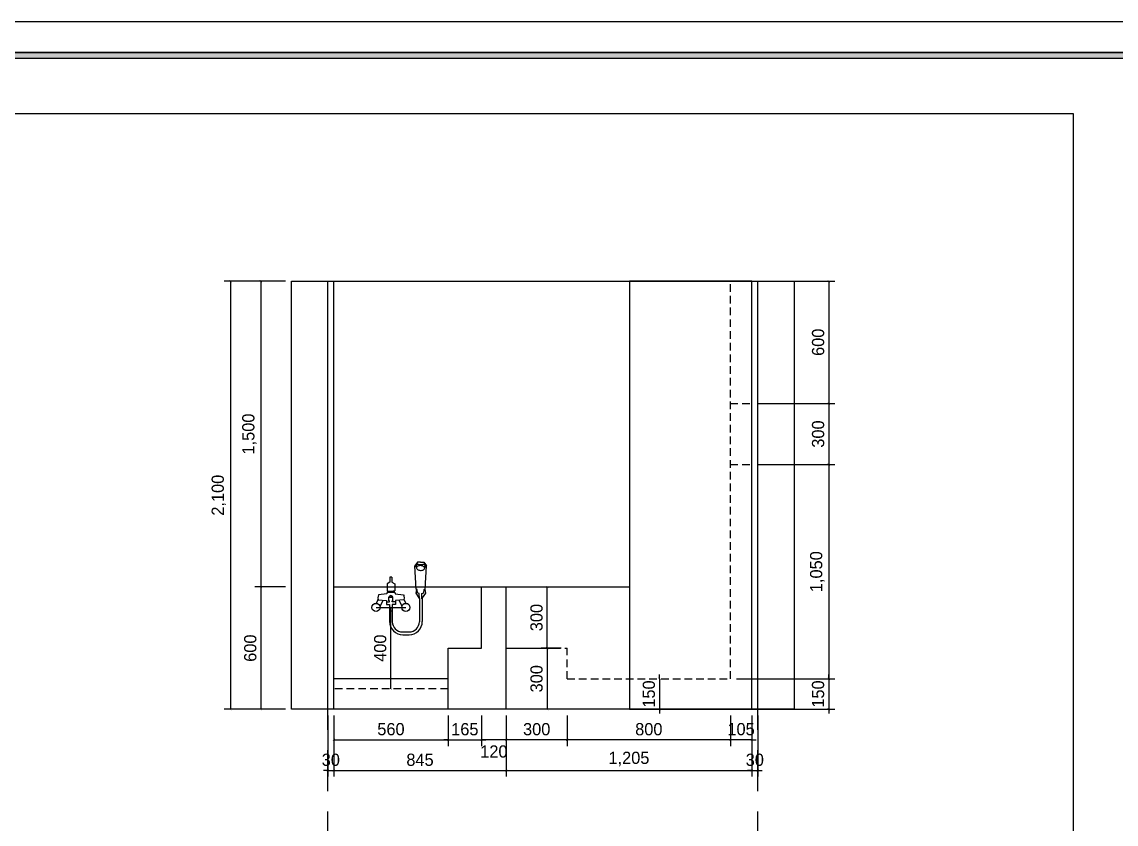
# Model space of a CAD drawing. Header units: inches. Extents: x 7740 to 83056, y -9304 to 75068.
# Drawn here: x 56240 to 61608, y 63512 to 67446 of the extents above; entities that cross this region are included whole.
import ezdxf
from ezdxf.enums import TextEntityAlignment as Align

# ---------------------------------------------------------------- set-up
doc = ezdxf.new("R2010")
doc.units = ezdxf.units.IN
doc.header["$LTSCALE"] = 50
doc.header["$MEASUREMENT"] = 0
doc.linetypes.add('DH-HID2', pattern=[1.2, 0.8, -0.4])
doc.linetypes.add('HID', pattern=[2.3, 1.5, -0.8])
for name, color, linetype in [('02-WAL', 2, 'Continuous'), ('03-WAL NEW', 3, 'Continuous'), ('06-FUR', 6, 'Continuous'), ('07-DIM', 5, 'Continuous'), ('9.보조선', 5, 'Continuous'), ('CO-BATH', 6, 'Continuous'), ('F-SYM', 7, 'Continuous'), ('FORM(YOURNAME)-11', 1, 'Continuous'), ('FUR', 6, 'Continuous')]:
    doc.layers.add(name, color=color, linetype=linetype)
doc.styles.add('YOURNAME', font='HY울릉도M.TTF')
doc.styles.add('마감재', font='stylu.ttf')
doc.dimstyles.new('사본 벽치수 Copy of DIM-30', dxfattribs={"dimscale": 30, "dimtxt": 2, "dimasz": 0.7, "dimexe": 1, "dimexo": 1, "dimgap": 0.7, "dimtad": 1, "dimdec": 0, "dimzin": 1, "dimdsep": 46, "dimlunit": 6, "dimtxsty": '마감재', "dimblk": 'ARCHTICK', "dimcen": -0.09, "dimclrd": 256, "dimclre": 256, "dimclrt": 3, "dimadec": 0, "dimazin": 0, "dimtfac": 1, "dimtdec": 0, "dimtix": 1, "dimtmove": 2, "dimatfit": 0, "dimldrblk": 'ARCHTICK', "dimfxl": 0, "dimtolj": 1, "dimtzin": 0, "dimarcsym": 0})

# ---------------------------------------------------------------- blocks, each defined once
blk = doc.blocks.new('FORM-PLAN')
at = {"layer": 'FORM(YOURNAME)-11'}
h = blk.add_hatch(color=256, dxfattribs=at)
h.dxf.hatch_style = 1
h.paths.add_polyline_path([(-71444, 55115), (10556, 55115), (10556, 54915), (-71444, 54915)])
h.paths.add_polyline_path([(-71444, -2085), (10556, -2085), (10556, -2285), (-71444, -2285)])
at = {"layer": 'Defpoints', "color": 158}
for points in [[(-71444, -2285), (10556, -2285), (10556, 55115), (-71444, 55115)], [(-69444, 53115), (-64, 53115), (-64, 1215), (-69444, 1215)]]:
    blk.add_lwpolyline(points, close=True, dxfattribs=at)
at = {"layer": 'FORM(YOURNAME)-11', "color": 250}
blk.add_lwpolyline([(-72444, -3285), (11556, -3285), (11556, 56115), (-72444, 56115)], close=True, dxfattribs=at)
at = {"layer": 'FORM(YOURNAME)-11'}
blk.add_lwpolyline([(-71444, 55115), (10556, 55115), (10556, 54915), (-71444, 54915)], close=True, dxfattribs=at)
at = {"layer": 'FORM(YOURNAME)-11', "color": 3, "style": 'YOURNAME'}
for tag, height, p in [('1', 450, (9905, 18188)), ('2', 450, (9905, 17544)), ('3', 450, (9905, 16257)), ('4', 450, (9905, 14326)), ('5', 515, (9905, 12009)), ('6', 515, (9905, 9757)), ('7', 515, (9905, 7504)), ('8', 515, (9905, 5252)), ('9', 515, (9905, 2999)), ('10', 515, (5655, 811)), ('11', 515, (9905, 747)), ('12', 515, (5655, -1441)), ('13', 515, (9905, -1441))]:
    blk.add_attdef(tag, text='', height=height, dxfattribs=at).set_placement(p, align=Align.MIDDLE_RIGHT)
blk = doc.blocks.new('*U810')
at = {"layer": 'F-SYM', "xscale": 0.15, "yscale": 0.15, "zscale": 0.15}
blk.add_blockref('FORM-PLAN', (61406.4, 59028.4), dxfattribs=at)
blk = doc.blocks.new('_ARCHTICK')
at = {"color": 0, "linetype": 'ByBlock', "const_width": 0.075}
blk.add_lwpolyline([(-0.25, -0.25), (0.25, 0.25)], dxfattribs=at)
blk = doc.blocks.new('*D372')
at = {"layer": '07-DIM', "lineweight": -2}
blk.add_line((58050.1, 64174.5), (58050.1, 64574.3), dxfattribs=at)
at = {"layer": 'Defpoints', "color": 0}
for p in [(58050.1, 64574.3), (58050.1, 64574.3), (58050.1, 64174.5)]:
    blk.add_point(p, dxfattribs=at)
at = {"layer": '07-DIM', "lineweight": -2, "xscale": 21, "yscale": 21, "zscale": 21}
for p, rotation in [((58050.1, 64574.3), 90), ((58050.1, 64174.5), 270)]:
    blk.add_blockref('_ARCHTICK', p, dxfattribs=dict(at, rotation=rotation))
at = {"layer": '07-DIM', "color": 3, "insert": (57997.5, 64374.4), "char_height": 60, "attachment_point": 5, "rotation": 90, "style": '마감재'}
blk.add_mtext('\\A1;400', dxfattribs=at)
blk = doc.blocks.new('*D382')
at = {"layer": '07-DIM', "lineweight": -2}
for p, q in [((57532.6, 64674.5), (57382.6, 64674.5)), ((57412.6, 64074.5), (57412.6, 64674.5)), ((57532.6, 64074.5), (57382.6, 64074.5))]:
    blk.add_line(p, q, dxfattribs=at)
at = {"layer": 'Defpoints', "color": 0}
for p in [(57412.6, 64674.5), (57562.6, 64674.5), (57562.6, 64074.5)]:
    blk.add_point(p, dxfattribs=at)
at = {"layer": '07-DIM', "lineweight": -2, "xscale": 21, "yscale": 21, "zscale": 21}
for p, rotation in [((57412.6, 64674.5), 90), ((57412.6, 64074.5), 270)]:
    blk.add_blockref('_ARCHTICK', p, dxfattribs=dict(at, rotation=rotation))
at = {"layer": '07-DIM', "color": 3, "insert": (57360.2, 64374.5), "char_height": 60, "attachment_point": 5, "rotation": 90, "style": '마감재'}
blk.add_mtext('\\A1;600', dxfattribs=at)
blk = doc.blocks.new('*D383')
at = {"layer": '07-DIM', "lineweight": -2}
for p, q in [((57532.6, 66174.5), (57382.6, 66174.5)), ((57412.6, 64674.5), (57412.6, 66174.5)), ((57532.6, 64674.5), (57382.6, 64674.5))]:
    blk.add_line(p, q, dxfattribs=at)
at = {"layer": 'Defpoints', "color": 0}
for p in [(57412.6, 66174.5), (57562.6, 66174.5), (57562.6, 64674.5)]:
    blk.add_point(p, dxfattribs=at)
at = {"layer": '07-DIM', "lineweight": -2, "xscale": 21, "yscale": 21, "zscale": 21}
for p, rotation in [((57412.6, 66174.5), 90), ((57412.6, 64674.5), 270)]:
    blk.add_blockref('_ARCHTICK', p, dxfattribs=dict(at, rotation=rotation))
at = {"layer": '07-DIM', "color": 3, "insert": (57355.9, 65424.5), "char_height": 60, "attachment_point": 5, "rotation": 90, "style": '마감재'}
blk.add_mtext('\\A1;1,500', dxfattribs=at)
blk = doc.blocks.new('*D384')
at = {"layer": '07-DIM', "lineweight": -2}
for p, q in [((57532.6, 66174.5), (57232.6, 66174.5)), ((57262.6, 66174.5), (57262.6, 64074.5)), ((57532.6, 64074.5), (57232.6, 64074.5))]:
    blk.add_line(p, q, dxfattribs=at)
at = {"layer": 'Defpoints', "color": 0}
for p in [(57562.6, 66174.5), (57262.6, 64074.5), (57562.6, 64074.5)]:
    blk.add_point(p, dxfattribs=at)
at = {"layer": '07-DIM', "lineweight": -2, "xscale": 21, "yscale": 21, "zscale": 21}
for p, rotation in [((57262.6, 66174.5), 90), ((57262.6, 64074.5), 270)]:
    blk.add_blockref('_ARCHTICK', p, dxfattribs=dict(at, rotation=rotation))
at = {"layer": '07-DIM', "color": 3, "insert": (57205.9, 65124.5), "char_height": 60, "attachment_point": 5, "rotation": 90, "style": '마감재'}
blk.add_mtext('\\A1;2,100', dxfattribs=at)
blk = doc.blocks.new('*D385')
at = {"layer": '07-DIM', "lineweight": -2}
for p, q in [((57740.1, 64044.5), (57740.1, 63744.5)), ((57770.1, 64044.5), (57770.1, 63744.5)), ((57740.1, 63774.5), (57719.1, 63774.5)), ((57740.1, 63774.5), (57770.1, 63774.5)), ((57770.1, 63774.5), (57791.1, 63774.5))]:
    blk.add_line(p, q, dxfattribs=at)
at = {"layer": 'Defpoints', "color": 0}
for p in [(57740.1, 64074.5), (57770.1, 64074.5), (57770.1, 63774.5)]:
    blk.add_point(p, dxfattribs=at)
at = {"layer": '07-DIM', "lineweight": -2, "xscale": 21, "yscale": 21, "zscale": 21}
blk.add_blockref('_ARCHTICK', (57740.1, 63774.5), dxfattribs=at)
at = {"layer": '07-DIM', "lineweight": -2, "xscale": 21, "yscale": 21, "zscale": 21, "rotation": 180}
blk.add_blockref('_ARCHTICK', (57770.1, 63774.5), dxfattribs=at)
at = {"layer": '07-DIM', "color": 3, "insert": (57755.1, 63826.7), "char_height": 60, "attachment_point": 5, "style": '마감재'}
blk.add_mtext('\\A1;30', dxfattribs=at)
blk = doc.blocks.new('*D386')
at = {"layer": '07-DIM', "lineweight": -2}
for p, q in [((57770.1, 64044.5), (57770.1, 63744.5)), ((58615.1, 64044.5), (58615.1, 63744.5)), ((57770.1, 63774.5), (58615.1, 63774.5))]:
    blk.add_line(p, q, dxfattribs=at)
at = {"layer": 'Defpoints', "color": 0}
for p in [(57770.1, 64074.5), (58615.1, 64074.5), (58615.1, 63774.5)]:
    blk.add_point(p, dxfattribs=at)
at = {"layer": '07-DIM', "lineweight": -2, "xscale": 21, "yscale": 21, "zscale": 21, "rotation": 180}
blk.add_blockref('_ARCHTICK', (57770.1, 63774.5), dxfattribs=at)
at = {"layer": '07-DIM', "lineweight": -2, "xscale": 21, "yscale": 21, "zscale": 21}
blk.add_blockref('_ARCHTICK', (58615.1, 63774.5), dxfattribs=at)
at = {"layer": '07-DIM', "color": 3, "insert": (58192.6, 63826.8), "char_height": 60, "attachment_point": 5, "style": '마감재'}
blk.add_mtext('\\A1;845', dxfattribs=at)
blk = doc.blocks.new('*D387')
at = {"layer": '07-DIM', "lineweight": -2}
for p, q in [((59820.1, 64044.5), (59820.1, 63744.5)), ((59850.1, 64044.5), (59850.1, 63744.5)), ((59820.1, 63774.5), (59799.1, 63774.5)), ((59820.1, 63774.5), (59850.1, 63774.5)), ((59850.1, 63774.5), (59871.1, 63774.5))]:
    blk.add_line(p, q, dxfattribs=at)
at = {"layer": 'Defpoints', "color": 0}
for p in [(59820.1, 64074.5), (59850.1, 64074.5), (59850.1, 63774.5)]:
    blk.add_point(p, dxfattribs=at)
at = {"layer": '07-DIM', "lineweight": -2, "xscale": 21, "yscale": 21, "zscale": 21}
blk.add_blockref('_ARCHTICK', (59820.1, 63774.5), dxfattribs=at)
at = {"layer": '07-DIM', "lineweight": -2, "xscale": 21, "yscale": 21, "zscale": 21, "rotation": 180}
blk.add_blockref('_ARCHTICK', (59850.1, 63774.5), dxfattribs=at)
at = {"layer": '07-DIM', "color": 3, "insert": (59835.1, 63826.7), "char_height": 60, "attachment_point": 5, "style": '마감재'}
blk.add_mtext('\\A1;30', dxfattribs=at)
blk = doc.blocks.new('*D388')
at = {"layer": '07-DIM', "lineweight": -2}
for p, q in [((59715.1, 64044.5), (59715.1, 63894.5)), ((59820.1, 64044.5), (59820.1, 63894.5)), ((59715.1, 63924.5), (59694.1, 63924.5)), ((59820.1, 63924.5), (59715.1, 63924.5)), ((59820.1, 63924.5), (59841.1, 63924.5))]:
    blk.add_line(p, q, dxfattribs=at)
at = {"layer": 'Defpoints', "color": 0}
for p in [(59715.1, 64074.5), (59820.1, 64074.5), (59715.1, 63924.5)]:
    blk.add_point(p, dxfattribs=at)
at = {"layer": '07-DIM', "lineweight": -2, "xscale": 21, "yscale": 21, "zscale": 21}
blk.add_blockref('_ARCHTICK', (59715.1, 63924.5), dxfattribs=at)
at = {"layer": '07-DIM', "lineweight": -2, "xscale": 21, "yscale": 21, "zscale": 21, "rotation": 180}
blk.add_blockref('_ARCHTICK', (59820.1, 63924.5), dxfattribs=at)
at = {"layer": '07-DIM', "color": 3, "insert": (59767.6, 63977), "char_height": 60, "attachment_point": 5, "style": '마감재'}
blk.add_mtext('\\A1;105', dxfattribs=at)
blk = doc.blocks.new('*D389')
at = {"layer": '07-DIM', "lineweight": -2}
for p, q in [((58915.1, 64044.5), (58915.1, 63894.5)), ((59715.1, 64044.5), (59715.1, 63894.5)), ((59715.1, 63924.5), (58915.1, 63924.5))]:
    blk.add_line(p, q, dxfattribs=at)
at = {"layer": 'Defpoints', "color": 0}
for p in [(58915.1, 64074.5), (59715.1, 64074.5), (58915.1, 63924.5)]:
    blk.add_point(p, dxfattribs=at)
at = {"layer": '07-DIM', "lineweight": -2, "xscale": 21, "yscale": 21, "zscale": 21, "rotation": 180}
blk.add_blockref('_ARCHTICK', (58915.1, 63924.5), dxfattribs=at)
at = {"layer": '07-DIM', "lineweight": -2, "xscale": 21, "yscale": 21, "zscale": 21}
blk.add_blockref('_ARCHTICK', (59715.1, 63924.5), dxfattribs=at)
at = {"layer": '07-DIM', "color": 3, "insert": (59315.1, 63976.7), "char_height": 60, "attachment_point": 5, "style": '마감재'}
blk.add_mtext('\\A1;800', dxfattribs=at)
blk = doc.blocks.new('*D390')
at = {"layer": '07-DIM', "lineweight": -2}
for p, q in [((58615.1, 64044.5), (58615.1, 63894.5)), ((58915.1, 64044.5), (58915.1, 63894.5)), ((58915.1, 63924.5), (58615.1, 63924.5))]:
    blk.add_line(p, q, dxfattribs=at)
at = {"layer": 'Defpoints', "color": 0}
for p in [(58615.1, 64074.5), (58915.1, 64074.5), (58615.1, 63924.5)]:
    blk.add_point(p, dxfattribs=at)
at = {"layer": '07-DIM', "lineweight": -2, "xscale": 21, "yscale": 21, "zscale": 21, "rotation": 180}
blk.add_blockref('_ARCHTICK', (58615.1, 63924.5), dxfattribs=at)
at = {"layer": '07-DIM', "lineweight": -2, "xscale": 21, "yscale": 21, "zscale": 21}
blk.add_blockref('_ARCHTICK', (58915.1, 63924.5), dxfattribs=at)
at = {"layer": '07-DIM', "color": 3, "insert": (58765.1, 63976.7), "char_height": 60, "attachment_point": 5, "style": '마감재'}
blk.add_mtext('\\A1;300', dxfattribs=at)
blk = doc.blocks.new('*D391')
at = {"layer": '07-DIM', "lineweight": -2}
for p, q in [((58615.1, 64044.5), (58615.1, 63744.5)), ((59820.1, 64044.5), (59820.1, 63744.5)), ((58615.1, 63774.5), (59820.1, 63774.5))]:
    blk.add_line(p, q, dxfattribs=at)
at = {"layer": 'Defpoints', "color": 0}
for p in [(58615.1, 64074.5), (59820.1, 64074.5), (59820.1, 63774.5)]:
    blk.add_point(p, dxfattribs=at)
at = {"layer": '07-DIM', "lineweight": -2, "xscale": 21, "yscale": 21, "zscale": 21, "rotation": 180}
blk.add_blockref('_ARCHTICK', (58615.1, 63774.5), dxfattribs=at)
at = {"layer": '07-DIM', "lineweight": -2, "xscale": 21, "yscale": 21, "zscale": 21}
blk.add_blockref('_ARCHTICK', (59820.1, 63774.5), dxfattribs=at)
at = {"layer": '07-DIM', "color": 3, "insert": (59217.6, 63831.1), "char_height": 60, "attachment_point": 5, "style": '마감재'}
blk.add_mtext('\\A1;1,205', dxfattribs=at)
blk = doc.blocks.new('*D392')
at = {"layer": '07-DIM', "lineweight": -2}
for p, q in [((58495.1, 64044.5), (58495.1, 63894.5)), ((58615.1, 64044.5), (58615.1, 63894.5)), ((58615.1, 63924.5), (58495.1, 63924.5))]:
    blk.add_line(p, q, dxfattribs=at)
at = {"layer": 'Defpoints', "color": 0}
for p in [(58495.1, 64074.5), (58615.1, 64074.5), (58495.1, 63924.5)]:
    blk.add_point(p, dxfattribs=at)
at = {"layer": '07-DIM', "lineweight": -2, "xscale": 21, "yscale": 21, "zscale": 21, "rotation": 180}
blk.add_blockref('_ARCHTICK', (58495.1, 63924.5), dxfattribs=at)
at = {"layer": '07-DIM', "lineweight": -2, "xscale": 21, "yscale": 21, "zscale": 21}
blk.add_blockref('_ARCHTICK', (58615.1, 63924.5), dxfattribs=at)
at = {"layer": '07-DIM', "color": 3, "insert": (58555.1, 63867.4), "char_height": 60, "attachment_point": 5, "style": '마감재'}
blk.add_mtext('\\A1;120', dxfattribs=at)
blk = doc.blocks.new('*D393')
at = {"layer": '07-DIM', "lineweight": -2}
for p, q in [((57770.1, 64044.5), (57770.1, 63894.5)), ((58330.1, 64044.5), (58330.1, 63894.5)), ((57770.1, 63924.5), (58330.1, 63924.5))]:
    blk.add_line(p, q, dxfattribs=at)
at = {"layer": 'Defpoints', "color": 0}
for p in [(57770.1, 64074.5), (58330.1, 64074.5), (58330.1, 63924.5)]:
    blk.add_point(p, dxfattribs=at)
at = {"layer": '07-DIM', "lineweight": -2, "xscale": 21, "yscale": 21, "zscale": 21, "rotation": 180}
blk.add_blockref('_ARCHTICK', (57770.1, 63924.5), dxfattribs=at)
at = {"layer": '07-DIM', "lineweight": -2, "xscale": 21, "yscale": 21, "zscale": 21}
blk.add_blockref('_ARCHTICK', (58330.1, 63924.5), dxfattribs=at)
at = {"layer": '07-DIM', "color": 3, "insert": (58050.1, 63977), "char_height": 60, "attachment_point": 5, "style": '마감재'}
blk.add_mtext('\\A1;560', dxfattribs=at)
blk = doc.blocks.new('*D394')
at = {"layer": '07-DIM', "lineweight": -2}
for p, q in [((58330.1, 64044.5), (58330.1, 63894.5)), ((58495.1, 64044.5), (58495.1, 63894.5)), ((58330.1, 63924.5), (58309.1, 63924.5)), ((58330.1, 63924.5), (58495.1, 63924.5)), ((58495.1, 63924.5), (58516.1, 63924.5))]:
    blk.add_line(p, q, dxfattribs=at)
at = {"layer": 'Defpoints', "color": 0}
for p in [(58330.1, 64074.5), (58495.1, 64074.5), (58495.1, 63924.5)]:
    blk.add_point(p, dxfattribs=at)
at = {"layer": '07-DIM', "lineweight": -2, "xscale": 21, "yscale": 21, "zscale": 21}
blk.add_blockref('_ARCHTICK', (58330.1, 63924.5), dxfattribs=at)
at = {"layer": '07-DIM', "lineweight": -2, "xscale": 21, "yscale": 21, "zscale": 21, "rotation": 180}
blk.add_blockref('_ARCHTICK', (58495.1, 63924.5), dxfattribs=at)
at = {"layer": '07-DIM', "color": 3, "insert": (58412.6, 63976.7), "char_height": 60, "attachment_point": 5, "style": '마감재'}
blk.add_mtext('\\A1;165', dxfattribs=at)
blk = doc.blocks.new('*D445')
at = {"layer": '07-DIM', "lineweight": -2}
for p, q in [((58885.1, 64374.5), (58786.8, 64374.5)), ((58816.8, 64374.5), (58816.8, 64074.5)), ((58885.1, 64074.5), (58786.8, 64074.5))]:
    blk.add_line(p, q, dxfattribs=at)
at = {"layer": 'Defpoints', "color": 0}
for p in [(58915.1, 64374.5), (58816.8, 64074.5), (58915.1, 64074.5)]:
    blk.add_point(p, dxfattribs=at)
at = {"layer": '07-DIM', "lineweight": -2, "xscale": 21, "yscale": 21, "zscale": 21}
for p, rotation in [((58816.8, 64374.5), 90), ((58816.8, 64074.5), 270)]:
    blk.add_blockref('_ARCHTICK', p, dxfattribs=dict(at, rotation=rotation))
at = {"layer": '07-DIM', "color": 3, "insert": (58764.5, 64224.5), "char_height": 60, "attachment_point": 5, "rotation": 90, "style": '마감재'}
blk.add_mtext('\\A1;300', dxfattribs=at)
blk = doc.blocks.new('*D446')
at = {"layer": '07-DIM', "lineweight": -2}
for p, q in [((59368, 64224.5), (59368, 64245.5)), ((59368, 64224.5), (59368, 64074.5)), ((59368, 64074.5), (59368, 64053.5))]:
    blk.add_line(p, q, dxfattribs=at)
at = {"layer": 'Defpoints', "color": 0}
for p in [(59368, 64224.5), (59368, 64074.5), (59368, 64074.5)]:
    blk.add_point(p, dxfattribs=at)
at = {"layer": '07-DIM', "lineweight": -2, "xscale": 21, "yscale": 21, "zscale": 21}
for p, rotation in [((59368, 64224.5), 270), ((59368, 64074.5), 90)]:
    blk.add_blockref('_ARCHTICK', p, dxfattribs=dict(at, rotation=rotation))
at = {"layer": '07-DIM', "color": 3, "insert": (59315.5, 64149.5), "char_height": 60, "attachment_point": 5, "rotation": 90, "style": '마감재'}
blk.add_mtext('\\A1;150', dxfattribs=at)
blk = doc.blocks.new('*D464')
at = {"layer": '07-DIM', "lineweight": -2}
for p, q in [((59850.1, 66174.5), (60228.1, 66174.5)), ((60198.1, 66174.5), (60198.1, 65574.5)), ((59850.1, 65574.5), (60228.1, 65574.5))]:
    blk.add_line(p, q, dxfattribs=at)
at = {"layer": 'Defpoints', "color": 0}
for p in [(59820.1, 66174.5), (59820.1, 65574.5), (60198.1, 65574.5)]:
    blk.add_point(p, dxfattribs=at)
at = {"layer": '07-DIM', "lineweight": -2, "xscale": 21, "yscale": 21, "zscale": 21}
for p, rotation in [((60198.1, 66174.5), 90), ((60198.1, 65574.5), 270)]:
    blk.add_blockref('_ARCHTICK', p, dxfattribs=dict(at, rotation=rotation))
at = {"layer": '07-DIM', "color": 3, "insert": (60145.8, 65874.5), "char_height": 60, "attachment_point": 5, "rotation": 90, "style": '마감재'}
blk.add_mtext('\\A1;600', dxfattribs=at)
blk = doc.blocks.new('*D465')
at = {"layer": '07-DIM', "lineweight": -2}
for p, q in [((59850.1, 65574.5), (60228.1, 65574.5)), ((60198.1, 65574.5), (60198.1, 65274.5)), ((59850.1, 65274.5), (60228.1, 65274.5))]:
    blk.add_line(p, q, dxfattribs=at)
at = {"layer": 'Defpoints', "color": 0}
for p in [(59820.1, 65574.5), (59820.1, 65274.5), (60198.1, 65274.5)]:
    blk.add_point(p, dxfattribs=at)
at = {"layer": '07-DIM', "lineweight": -2, "xscale": 21, "yscale": 21, "zscale": 21}
for p, rotation in [((60198.1, 65574.5), 90), ((60198.1, 65274.5), 270)]:
    blk.add_blockref('_ARCHTICK', p, dxfattribs=dict(at, rotation=rotation))
at = {"layer": '07-DIM', "color": 3, "insert": (60145.8, 65424.5), "char_height": 60, "attachment_point": 5, "rotation": 90, "style": '마감재'}
blk.add_mtext('\\A1;300', dxfattribs=at)
blk = doc.blocks.new('*D466')
at = {"layer": '07-DIM', "lineweight": -2}
for p, q in [((59850.1, 65274.5), (60228.1, 65274.5)), ((60198.1, 65274.5), (60198.1, 64224.5)), ((59850.1, 64224.5), (60228.1, 64224.5))]:
    blk.add_line(p, q, dxfattribs=at)
at = {"layer": 'Defpoints', "color": 0}
for p in [(59820.1, 65274.5), (59820.1, 64224.5), (60198.1, 64224.5)]:
    blk.add_point(p, dxfattribs=at)
at = {"layer": '07-DIM', "lineweight": -2, "xscale": 21, "yscale": 21, "zscale": 21}
for p, rotation in [((60198.1, 65274.5), 90), ((60198.1, 64224.5), 270)]:
    blk.add_blockref('_ARCHTICK', p, dxfattribs=dict(at, rotation=rotation))
at = {"layer": '07-DIM', "color": 3, "insert": (60141.5, 64749.5), "char_height": 60, "attachment_point": 5, "rotation": 90, "style": '마감재'}
blk.add_mtext('\\A1;1,050', dxfattribs=at)
blk = doc.blocks.new('*D467')
at = {"layer": '07-DIM', "lineweight": -2}
for p, q in [((59745.1, 64224.5), (60228.1, 64224.5)), ((60198.1, 64224.5), (60198.1, 64245.5)), ((60198.1, 64224.5), (60198.1, 64074.5)), ((59745.1, 64074.5), (60228.1, 64074.5)), ((60198.1, 64074.5), (60198.1, 64053.5))]:
    blk.add_line(p, q, dxfattribs=at)
at = {"layer": 'Defpoints', "color": 0}
for p in [(59715.1, 64224.5), (59715.1, 64074.5), (60198.1, 64074.5)]:
    blk.add_point(p, dxfattribs=at)
at = {"layer": '07-DIM', "lineweight": -2, "xscale": 21, "yscale": 21, "zscale": 21}
for p, rotation in [((60198.1, 64224.5), 270), ((60198.1, 64074.5), 90)]:
    blk.add_blockref('_ARCHTICK', p, dxfattribs=dict(at, rotation=rotation))
at = {"layer": '07-DIM', "color": 3, "insert": (60145.6, 64149.5), "char_height": 60, "attachment_point": 5, "rotation": 90, "style": '마감재'}
blk.add_mtext('\\A1;150', dxfattribs=at)
blk = doc.blocks.new('*D468')
at = {"layer": '07-DIM', "lineweight": -2}
for p, q in [((58645.1, 64674.5), (58846.8, 64674.5)), ((58816.8, 64374.5), (58816.8, 64674.5)), ((58645.1, 64374.5), (58846.8, 64374.5))]:
    blk.add_line(p, q, dxfattribs=at)
at = {"layer": 'Defpoints', "color": 0}
for p in [(58615.1, 64674.5), (58816.8, 64674.5), (58615.1, 64374.5)]:
    blk.add_point(p, dxfattribs=at)
at = {"layer": '07-DIM', "lineweight": -2, "xscale": 21, "yscale": 21, "zscale": 21}
for p, rotation in [((58816.8, 64674.5), 90), ((58816.8, 64374.5), 270)]:
    blk.add_blockref('_ARCHTICK', p, dxfattribs=dict(at, rotation=rotation))
at = {"layer": '07-DIM', "color": 3, "insert": (58764.5, 64524.5), "char_height": 60, "attachment_point": 5, "rotation": 90, "style": '마감재'}
blk.add_mtext('\\A1;300', dxfattribs=at)

msp = doc.modelspace()

# ---------------------------------------------------------------- linework, layer by layer
at = {"layer": '02-WAL'}
for p, q in [((57740.1, 64074.5), (57740.1, 66174.5)), ((59850.1, 64074.5), (59850.1, 66174.5))]:
    msp.add_line(p, q, dxfattribs=at)
msp.add_lwpolyline([(57562.6, 66174.5), (60027.6, 66174.5), (60027.6, 64074.5), (57562.6, 64074.5)], close=True, dxfattribs=at)
at = {"layer": '03-WAL NEW', "color": 8, "linetype": 'HID', "ltscale": 0.5}
for p, q in [((59715.1, 64224.5), (59715.1, 66174.5)), ((59715.1, 65574.5), (59820.1, 65574.5)), ((59715.1, 65274.5), (59820.1, 65274.5)), ((58615.1, 64374.5), (58915.1, 64374.5)), ((58915.1, 64224.5), (58915.1, 64374.5)), ((58915.1, 64224.5), (59715.1, 64224.5)), ((58330.1, 64174.5), (57770.1, 64174.5))]:
    msp.add_line(p, q, dxfattribs=at)
at = {"layer": '03-WAL NEW'}
for p, q in [((57770.1, 64674.5), (59220.1, 64674.5)), ((58495.1, 64374.5), (58495.1, 64674.5)), ((58615.1, 64074.5), (58615.1, 64674.5)), ((58330.1, 64074.5), (58330.1, 64374.5)), ((58330.1, 64374.5), (58495.1, 64374.5)), ((58330.1, 64224.5), (57770.1, 64224.5))]:
    msp.add_line(p, q, dxfattribs=at)
msp.add_lwpolyline([(59220.1, 64074.5), (59820.1, 64074.5), (59820.1, 66174.5), (59220.1, 66174.5)], close=True, dxfattribs=at)
at = {"layer": '06-FUR', "color": 1}
msp.add_line((57976.9, 64574.3), (58123.3, 64574.3), dxfattribs=at)
at = {"layer": '9.보조선'}
for p, q in [((57770.1, 64074.5), (57770.1, 66174.5)), ((59820.1, 64074.5), (59820.1, 66174.5))]:
    msp.add_line(p, q, dxfattribs=at)
at = {"layer": 'CO-BATH', "color": 251, "linetype": 'DH-HID2', "ltscale": 5}
for p, q in [((57740.1, 62473.5), (57740.1, 64074.5)), ((59850.1, 62473.5), (59850.1, 64074.5))]:
    msp.add_line(p, q, dxfattribs=at)
at = {"layer": 'FUR'}
for p, q in [((58180.7, 64796.8), (58167.4, 64778.5)), ((58195.7, 64796.8), (58180.7, 64796.8)), ((58195.7, 64796.8), (58210.6, 64796.8)), ((58210.6, 64796.8), (58223.9, 64778.5)), ((58174, 64663.8), (58167.4, 64778.5)), ((58172.1, 64771.3), (58172.1, 64772.7)), ((58184.8, 64785.3), (58207.1, 64785.3)), ((58217.3, 64663.8), (58223.9, 64778.5)), ((58219.7, 64772.7), (58219.7, 64769.5)), ((58045.1, 64697.4), (58031.8, 64690.7)), ((58031.8, 64690.7), (58031.8, 64655.8)), ((58045.1, 64722.3), (58045.1, 64697.4)), ((58055.1, 64722.3), (58045.1, 64722.3)), ((58055.1, 64722.3), (58055.1, 64697.4)), ((58055.1, 64697.4), (58068.4, 64690.7)), ((58068.4, 64690.7), (58068.4, 64655.8)), ((57988.5, 64635.8), (57985.2, 64620.9)), ((58030.1, 64640.8), (57988.5, 64635.8)), ((58033.4, 64647.5), (58030.1, 64645.8)), ((58030.1, 64645.8), (58030.1, 64640.8)), ((58033.4, 64647.5), (58035.3, 64654.9)), ((58066.7, 64647.5), (58033.4, 64647.5)), ((58035.3, 64654.9), (58035.3, 64654.9)), ((58068.4, 64655.8), (58061.7, 64654.1)), ((58066.7, 64647.5), (58064.8, 64654.9)), ((58066.7, 64647.5), (58070, 64645.8)), ((58070, 64645.8), (58070, 64640.8)), ((58070, 64640.8), (58111.6, 64635.8)), ((58111.6, 64635.8), (58114.9, 64620.9)), ((58114.9, 64634.2), (58112.1, 64633.5)), ((58175.7, 64663.8), (58172.4, 64643.8)), ((58172.4, 64643.8), (58187.3, 64620.5)), ((58179, 64662.1), (58174, 64663.8)), ((58180.7, 64645.5), (58179, 64662.1)), ((58189, 64642.1), (58180.7, 64645.5)), ((58189.4, 64617), (58189, 64642.1)), ((58201.9, 64617), (58202.3, 64642.1)), ((58202.3, 64642.1), (58210.6, 64645.5)), ((58219, 64643.8), (58204, 64620.5)), ((58210.6, 64645.5), (58212.3, 64662.1)), ((58212.3, 64662.1), (58217.3, 64663.8)), ((58215.6, 64663.8), (58219, 64643.8)), ((57985.2, 64610.9), (57977.6, 64594.3)), ((57985.2, 64620.9), (57986.8, 64610.9)), ((57985.2, 64610.9), (57986.4, 64613.5)), ((57986.8, 64610.9), (58028.4, 64607.6)), ((57996.8, 64581), (57996.2, 64579.7)), ((58010, 64609), (57996.8, 64581)), ((58028.4, 64607.6), (58028.4, 64589.3)), ((58028.4, 64600.9), (58043.4, 64600.9)), ((58028.4, 64589.3), (58043.4, 64589.3)), ((58040.1, 64624.2), (58060, 64624.2)), ((58060, 64624.2), (58040.1, 64624.2)), ((58040.1, 64624.2), (58060, 64624.2)), ((58040.1, 64605.9), (58040.1, 64624.2)), ((58043.4, 64605.9), (58040.1, 64605.9)), ((58043.4, 64600.9), (58043.4, 64605.9)), ((58043.4, 64589.3), (58043.4, 64557.7)), ((58056.7, 64600.9), (58056.7, 64605.9)), ((58056.7, 64605.9), (58060, 64605.9)), ((58071.7, 64600.9), (58056.7, 64600.9)), ((58071.7, 64589.3), (58056.7, 64589.3)), ((58056.7, 64589.3), (58056.7, 64557.7)), ((58060, 64605.9), (58060, 64624.2)), ((58113.3, 64610.9), (58071.7, 64607.6)), ((58071.7, 64607.6), (58071.7, 64589.3)), ((58090.1, 64609), (58103.3, 64581)), ((58103.3, 64581), (58104, 64579.7)), ((58114.9, 64620.9), (58113.3, 64610.9)), ((58116.6, 64612.5), (58113.6, 64613)), ((58114.9, 64610.9), (58114, 64613)), ((58114.9, 64610.9), (58122.5, 64594.3)), ((58187.3, 64620.5), (58189.4, 64617)), ((58189.4, 64617), (58189.4, 64504.3)), ((58204, 64620.5), (58201.9, 64617)), ((58204, 64620.5), (58204, 64505.3)), ((58043.4, 64557.7), (58050.1, 64554.3)), ((58043.4, 64557.7), (58043.4, 64505.3)), ((58056.7, 64557.7), (58050.1, 64554.3)), ((58056.7, 64557.7), (58056.7, 64504.3)), ((58106.7, 64454.3), (58139.4, 64454.3)), ((58108.4, 64440.3), (58139, 64440.3))]:
    msp.add_line(p, q, dxfattribs=at)
msp.add_lwpolyline([(58175.5, 64768.5, 0.1554), (58176.7, 64764.4, 0.106733), (58181, 64760, 0.072964), (58187, 64757.3, 0.059436), (58195, 64756, 0.059436), (58203.1, 64756.6, 0.072964), (58209.3, 64758.9, 0.106733), (58214, 64762.8, 0.1554), (58215.5, 64766.9, 0.1554), (58214.3, 64771, 0.106733), (58210, 64775.4, 0.072964), (58204, 64778.1, 0.059436), (58196, 64779.4, 0.059436), (58187.9, 64778.7, 0.072964), (58181.7, 64776.5, 0.106733), (58177, 64772.6, 0.1554)], format="xyb", close=True, dxfattribs=at)
for centre in [(57976.9, 64574.3), (58123.3, 64574.3)]:
    msp.add_circle(centre, 20, dxfattribs=at)
for centre, radius, start, end in [((58184.8, 64772.7), 12.6, 90, 180), ((58207.1, 64772.7), 12.6, 0, 90), ((58050.1, 64718.8), 65.6, 253.8038, 286.1962), ((58050.1, 64621.8), 10.3, 13.5778, 166.4222), ((58108.4, 64505.3), 65, 180, 270), ((58106.7, 64504.3), 50, 180, 270), ((58139, 64505.3), 65, 270, 0), ((58139.4, 64504.3), 50, 270, 0)]:
    msp.add_arc(centre, radius, start, end, dxfattribs=at)

# ---------------------------------------------------------------- block references
at = {"layer": '06-FUR'}
msp.add_blockref('*U810', (0, 0), dxfattribs=at)

# ---------------------------------------------------------------- dimensions: what is measured, and where the dimension line sits
at = {"layer": '07-DIM'}
for base, p1, p2, picture, middle in [((57262.6, 64074.5), (57562.6, 66174.5), (57562.6, 64074.5), '*D384', (57205.9, 65124.5)), ((57412.6, 66174.5), (57562.6, 64674.5), (57562.6, 66174.5), '*D383', (57355.9, 65424.5)), ((60198.1, 65574.5), (59820.1, 66174.5), (59820.1, 65574.5), '*D464', (60145.8, 65874.5)), ((60198.1, 65274.5), (59820.1, 65574.5), (59820.1, 65274.5), '*D465', (60145.8, 65424.5)), ((60198.1, 64224.5), (59820.1, 65274.5), (59820.1, 64224.5), '*D466', (60141.5, 64749.5)), ((57412.6, 64674.5), (57562.6, 64074.5), (57562.6, 64674.5), '*D382', (57360.2, 64374.5)), ((58816.8, 64674.5), (58615.1, 64374.5), (58615.1, 64674.5), '*D468', (58764.5, 64524.5)), ((58816.8, 64074.5), (58915.1, 64374.5), (58915.1, 64074.5), '*D445', (58764.5, 64224.5)), ((59368, 64074.5), (59368, 64224.5), (59368, 64074.5), '*D446', (59315.5, 64149.5)), ((60198.1, 64074.5), (59715.1, 64224.5), (59715.1, 64074.5), '*D467', (60145.6, 64149.5))]:
    dim = msp.add_linear_dim(base=base, p1=p1, p2=p2, angle=90, dimstyle='사본 벽치수 Copy of DIM-30', override={"dimfxl": 1.25}, dxfattribs=at)
    dim.commit()
    dim.dimension.update_dxf_attribs({"geometry": picture, "text_midpoint": middle})
dim = msp.add_linear_dim(base=(58050.1, 64574.3), p1=(58050.1, 64174.5), p2=(58050.1, 64574.3), angle=270, dimstyle='사본 벽치수 Copy of DIM-30', dxfattribs=at)
dim.commit()
dim.dimension.update_dxf_attribs({"geometry": '*D372', "text_midpoint": (57997.5, 64374.4)})
for base, p1, p2, picture, middle in [((57770.1, 63774.5), (57740.1, 64074.5), (57770.1, 64074.5), '*D385', (57755.1, 63826.7)), ((58615.1, 63774.5), (57770.1, 64074.5), (58615.1, 64074.5), '*D386', (58192.6, 63826.8)), ((58330.1, 63924.5), (57770.1, 64074.5), (58330.1, 64074.5), '*D393', (58050.1, 63977)), ((58495.1, 63924.5), (58330.1, 64074.5), (58495.1, 64074.5), '*D394', (58412.6, 63976.7)), ((58615.1, 63924.5), (58915.1, 64074.5), (58615.1, 64074.5), '*D390', (58765.1, 63976.7)), ((59820.1, 63774.5), (58615.1, 64074.5), (59820.1, 64074.5), '*D391', (59217.6, 63831.1)), ((58915.1, 63924.5), (59715.1, 64074.5), (58915.1, 64074.5), '*D389', (59315.1, 63976.7)), ((59715.1, 63924.5), (59820.1, 64074.5), (59715.1, 64074.5), '*D388', (59767.6, 63977)), ((59850.1, 63774.5), (59820.1, 64074.5), (59850.1, 64074.5), '*D387', (59835.1, 63826.7))]:
    dim = msp.add_linear_dim(base=base, p1=p1, p2=p2, dimstyle='사본 벽치수 Copy of DIM-30', override={"dimfxl": 1.25}, dxfattribs=at)
    dim.commit()
    dim.dimension.update_dxf_attribs({"geometry": picture, "text_midpoint": middle})
dim = msp.add_linear_dim(base=(58495.1, 63924.5), p1=(58615.1, 64074.5), p2=(58495.1, 64074.5), dimstyle='사본 벽치수 Copy of DIM-30', override={"dimfxl": 1.25}, dxfattribs=at)
dim.commit()
dim.dimension.update_dxf_attribs({"geometry": '*D392', "text_midpoint": (58555.1, 63867.4), "dimtype": 160})

doc.saveas('drawing.dxf')
